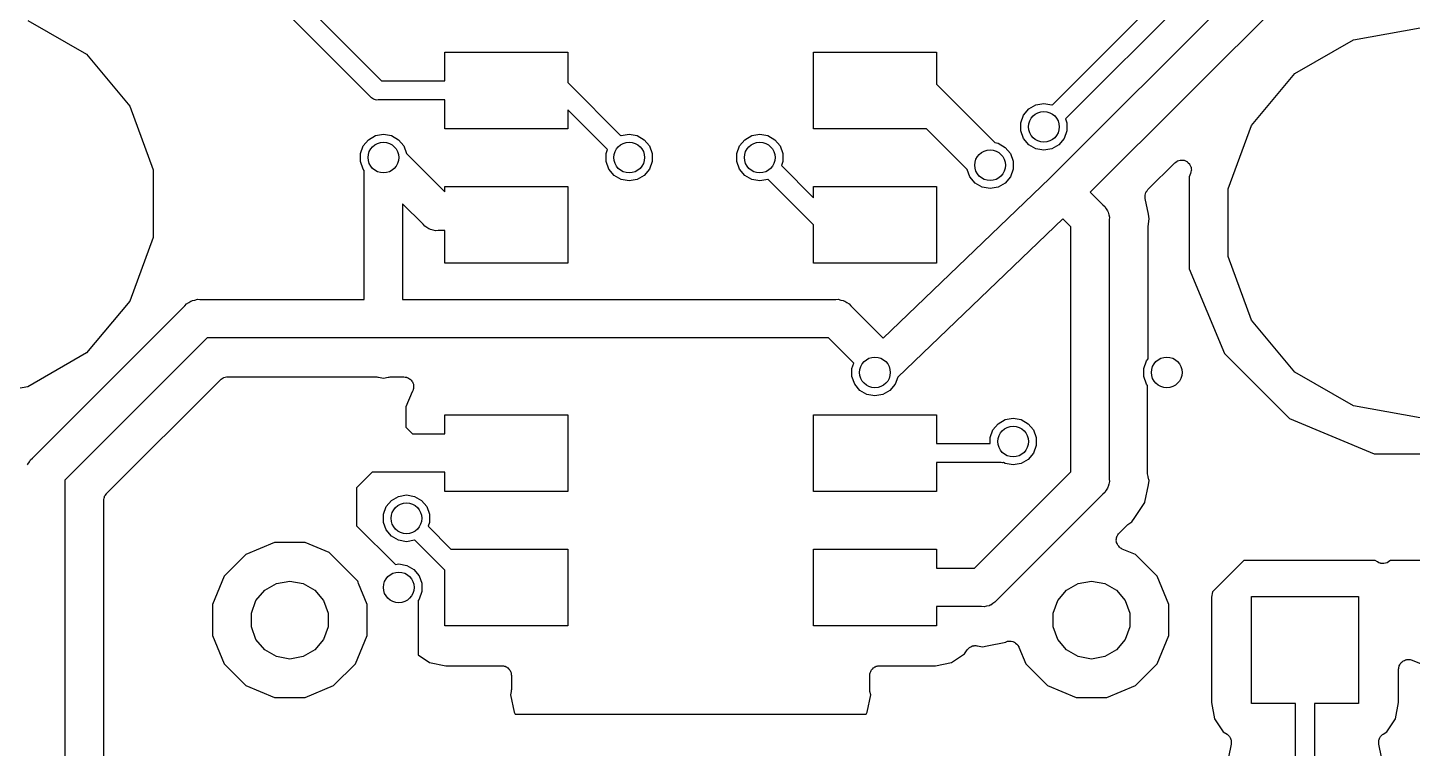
# Model space of a CAD drawing. Extents: x 61 to 194, y -153 to -61.
# Drawn here: x 80.37 to 98.4, y -112.6 to -103.21 of the extents above; entities that cross this region are included whole.
import ezdxf

# ---------------------------------------------------------------- set-up
doc = ezdxf.new("R2010")
doc.units = 0
doc.header["$MEASUREMENT"] = 0
doc.layers.add('BLACK', color=7, linetype='CONTINUOUS')

msp = doc.modelspace()

# ---------------------------------------------------------------- linework, layer by layer
at = {"layer": 'BLACK', "linetype": 'CONTINUOUS'}
for p, q in [((93.7075, -104.216), (96.7078, -101.215)), ((82.525, -101.448), (84.9768, -103.9)), ((96.8518, -101.425), (93.8812, -104.396)), ((84.8328, -104.11), (82.3155, -101.592)), ((93.6751, -105.171), (96.9155, -101.931)), ((97.2036, -102.35), (94.2036, -105.35)), ((80.3682, -103.115), (81.1318, -103.555)), ((97.6318, -103.365), (98.5, -103.211)), ((96.8682, -103.805), (97.6318, -103.365)), ((81.1318, -103.555), (81.6985, -104.231)), ((85.8, -103.9), (85.8, -103.525)), ((85.8, -103.525), (87.4, -103.525)), ((87.4, -103.525), (87.4, -103.924)), ((90.6, -104.525), (90.6, -103.525)), ((90.6, -103.525), (92.2, -103.525)), ((92.2, -103.525), (92.2, -103.946)), ((96.3015, -104.481), (96.8682, -103.805)), ((84.9768, -103.9), (85.8, -103.9)), ((87.4, -103.924), (87.4066, -103.928)), ((87.4066, -103.928), (87.4173, -103.94)), ((87.4173, -103.94), (88.0925, -104.616)), ((92.2, -103.946), (92.9594, -104.706)), ((84.8434, -104.122), (84.8328, -104.11)), ((84.8578, -104.131), (84.8434, -104.122)), ((84.8714, -104.14), (84.8578, -104.131)), ((84.8768, -104.141), (84.8714, -104.14)), ((84.8816, -104.144), (84.8768, -104.141)), ((84.8979, -104.147), (84.8816, -104.144)), ((84.9139, -104.151), (84.8979, -104.147)), ((84.9304, -104.15), (84.9139, -104.151)), ((85.8, -104.15), (84.9304, -104.15)), ((85.8, -104.525), (85.8, -104.15)), ((93.4958, -104.214), (93.6, -104.195)), ((93.6, -104.195), (93.7042, -104.214)), ((81.6985, -104.231), (82, -105.059)), ((87.9188, -104.796), (87.4, -104.277)), ((87.4, -104.277), (87.4, -104.525)), ((93.3, -104.447), (93.3362, -104.348)), ((93.3362, -104.348), (93.4042, -104.267)), ((93.4042, -104.267), (93.4958, -104.214)), ((93.7042, -104.214), (93.7075, -104.216)), ((87.4, -104.525), (85.8, -104.525)), ((92.0714, -104.525), (90.6, -104.525)), ((92.6004, -105.054), (92.0714, -104.525)), ((93.3, -104.553), (93.3, -104.447)), ((93.3362, -104.652), (93.3, -104.553)), ((93.9, -104.553), (93.8638, -104.652)), ((93.8812, -104.396), (93.9, -104.447)), ((93.9, -104.447), (93.9, -104.553)), ((96, -105.309), (96.3015, -104.481)), ((84.7, -104.847), (84.7362, -104.748)), ((84.7362, -104.748), (84.8042, -104.667)), ((84.8042, -104.667), (84.8958, -104.614)), ((84.8958, -104.614), (85, -104.595)), ((85, -104.595), (85.1042, -104.614)), ((85.1042, -104.614), (85.1958, -104.667)), ((85.1958, -104.667), (85.2638, -104.748)), ((85.2638, -104.748), (85.2996, -104.846)), ((88.0925, -104.616), (88.0958, -104.614)), ((88.0958, -104.614), (88.2, -104.595)), ((88.2, -104.595), (88.3042, -104.614)), ((88.3042, -104.614), (88.3958, -104.667)), ((88.3958, -104.667), (88.4638, -104.748)), ((88.4638, -104.748), (88.5, -104.847)), ((89.6, -104.847), (89.6362, -104.748)), ((89.6362, -104.748), (89.7042, -104.667)), ((89.7042, -104.667), (89.7958, -104.614)), ((89.7958, -104.614), (89.9, -104.595)), ((89.9, -104.595), (90.0042, -104.614)), ((90.0042, -104.614), (90.0958, -104.667)), ((90.0958, -104.667), (90.1638, -104.748)), ((90.1638, -104.748), (90.2, -104.847)), ((92.9594, -104.706), (93.0042, -104.714)), ((93.0042, -104.714), (93.0958, -104.767)), ((93.4042, -104.733), (93.3362, -104.652)), ((93.4958, -104.786), (93.4042, -104.733)), ((93.7958, -104.733), (93.7042, -104.786)), ((93.8638, -104.652), (93.7958, -104.733)), ((84.7, -104.953), (84.7, -104.847)), ((85.2996, -104.846), (85.8, -105.346)), ((87.9, -104.847), (87.9188, -104.796)), ((87.9, -104.953), (87.9, -104.847)), ((88.5, -104.847), (88.5, -104.953)), ((89.6, -104.953), (89.6, -104.847)), ((90.2, -104.847), (90.2, -104.953)), ((93.0958, -104.767), (93.1638, -104.848)), ((93.1638, -104.848), (93.2, -104.947)), ((93.6, -104.805), (93.4958, -104.786)), ((93.7042, -104.786), (93.6, -104.805)), ((95.3582, -104.938), (95.3766, -104.932)), ((95.3766, -104.932), (95.3794, -104.933)), ((95.3794, -104.933), (95.3821, -104.932)), ((95.3821, -104.932), (95.4014, -104.934)), ((82, -105.059), (82, -105.941)), ((84.7362, -105.052), (84.7, -104.953)), ((84.75, -105.069), (84.7362, -105.052)), ((84.75, -106.75), (84.75, -105.069)), ((87.9362, -105.052), (87.9, -104.953)), ((88.0042, -105.133), (87.9362, -105.052)), ((88.4638, -105.052), (88.3958, -105.133)), ((88.5, -104.953), (88.4638, -105.052)), ((89.6362, -105.052), (89.6, -104.953)), ((89.7042, -105.133), (89.6362, -105.052)), ((90.2, -104.953), (90.1812, -105.004)), ((90.1812, -105.004), (90.6, -105.423)), ((92.6362, -105.152), (92.6004, -105.054)), ((93.2, -105.053), (93.1638, -105.152)), ((93.2, -104.947), (93.2, -105.053)), ((94.9543, -105.318), (95.3034, -104.969)), ((95.3034, -104.969), (95.3192, -104.958)), ((95.3192, -104.958), (95.3345, -104.946)), ((95.3345, -104.946), (95.3372, -104.945)), ((95.3372, -104.945), (95.3395, -104.943)), ((95.3395, -104.943), (95.3582, -104.938)), ((95.4014, -104.934), (95.4207, -104.934)), ((95.4207, -104.934), (95.4232, -104.935)), ((95.4232, -104.935), (95.426, -104.936)), ((95.426, -104.936), (95.4436, -104.944)), ((95.4436, -104.944), (95.4614, -104.951)), ((95.4614, -104.951), (95.4635, -104.953)), ((95.4635, -104.953), (95.466, -104.954)), ((95.466, -104.954), (95.4797, -104.968)), ((95.4797, -104.968), (95.4939, -104.981)), ((95.5105, -105.107), (95.492, -105.152)), ((95.4939, -104.981), (95.4952, -104.984)), ((95.4952, -104.984), (95.4972, -104.986)), ((95.4972, -104.986), (95.5054, -105.003)), ((95.5054, -105.003), (95.5143, -105.02)), ((95.5147, -105.088), (95.5105, -105.107)), ((95.5143, -105.02), (95.5147, -105.023)), ((95.5147, -105.023), (95.5158, -105.026)), ((95.5197, -105.069), (95.5147, -105.088)), ((95.5158, -105.026), (95.5175, -105.045)), ((95.5175, -105.045), (95.52, -105.064)), ((95.52, -105.064), (95.5194, -105.067)), ((95.5194, -105.067), (95.5197, -105.069)), ((85.8, -105.346), (85.8, -105.275)), ((85.8, -105.275), (87.4, -105.275)), ((87.4, -105.275), (87.4, -106.275)), ((88.0958, -105.186), (88.0042, -105.133)), ((88.2, -105.205), (88.0958, -105.186)), ((88.3042, -105.186), (88.2, -105.205)), ((88.3958, -105.133), (88.3042, -105.186)), ((89.7958, -105.186), (89.7042, -105.133)), ((89.9, -105.205), (89.7958, -105.186)), ((90.0042, -105.186), (89.9, -105.205)), ((90.0075, -105.184), (90.0042, -105.186)), ((90.6, -105.777), (90.0075, -105.184)), ((90.6, -105.423), (90.6, -105.275)), ((90.6, -105.275), (92.2, -105.275)), ((91.5057, -107.252), (93.6751, -105.171)), ((92.2, -105.275), (92.2, -106.275)), ((92.7042, -105.233), (92.6362, -105.152)), ((92.7958, -105.286), (92.7042, -105.233)), ((92.9, -105.305), (92.7958, -105.286)), ((93.0042, -105.286), (92.9, -105.305)), ((93.0958, -105.233), (93.0042, -105.286)), ((93.1638, -105.152), (93.0958, -105.233)), ((95.492, -105.152), (95.492, -106.348)), ((94.2036, -105.35), (94.3691, -105.516)), ((94.9176, -105.396), (94.9187, -105.392)), ((94.9192, -105.414), (94.9176, -105.396)), ((94.9186, -105.388), (94.9244, -105.371)), ((94.9187, -105.392), (94.9186, -105.388)), ((94.9196, -105.432), (94.9192, -105.414)), ((94.9604, -105.638), (94.9196, -105.432)), ((94.9244, -105.371), (94.929, -105.354)), ((94.929, -105.354), (94.9315, -105.35)), ((94.9315, -105.35), (94.9328, -105.346)), ((94.9328, -105.346), (94.944, -105.332)), ((94.944, -105.332), (94.9543, -105.318)), ((96, -106.191), (96, -105.309)), ((85.5155, -105.769), (85.25, -105.504)), ((85.25, -105.504), (85.25, -106.75)), ((94.3691, -105.516), (94.3945, -105.537)), ((94.3945, -105.537), (94.411, -105.566)), ((94.411, -105.566), (94.4301, -105.593)), ((94.4301, -105.593), (94.433, -105.604)), ((94.433, -105.604), (94.4385, -105.613)), ((94.4385, -105.613), (94.4443, -105.646)), ((94.4443, -105.646), (94.4529, -105.678)), ((94.9728, -105.7), (94.9604, -105.638)), ((94.9604, -105.638), (94.9604, -105.638)), ((85.5368, -105.794), (85.5155, -105.769)), ((85.5655, -105.811), (85.5368, -105.794)), ((85.5927, -105.83), (85.5655, -105.811)), ((85.6035, -105.833), (85.5927, -105.83)), ((85.6132, -105.839), (85.6035, -105.833)), ((90.6, -106.275), (90.6, -105.777)), ((93.8464, -105.7), (91.6968, -107.762)), ((93.95, -105.804), (93.8464, -105.7)), ((93.95, -108.996), (93.95, -105.804)), ((94.4529, -105.678), (94.45, -105.711)), ((94.45, -105.711), (94.45, -109.089)), ((94.958, -105.787), (94.9602, -105.775)), ((94.958, -107.522), (94.958, -105.787)), ((94.9602, -105.775), (94.9604, -105.762)), ((94.9604, -105.762), (94.9728, -105.7)), ((82, -105.941), (81.6985, -106.769)), ((85.6458, -105.844), (85.6132, -105.839)), ((85.6779, -105.853), (85.6458, -105.844)), ((85.7109, -105.85), (85.6779, -105.853)), ((85.8, -105.85), (85.7109, -105.85)), ((85.8, -106.275), (85.8, -105.85)), ((96.3015, -107.019), (96, -106.191)), ((87.4, -106.275), (85.8, -106.275)), ((92.2, -106.275), (90.6, -106.275)), ((95.492, -106.348), (95.9499, -107.454)), ((80.4309, -108.816), (82.4155, -106.831)), ((81.6985, -106.769), (81.1318, -107.445)), ((82.4155, -106.831), (82.4368, -106.806)), ((82.4368, -106.806), (82.4655, -106.789)), ((82.4655, -106.789), (82.4927, -106.77)), ((82.4927, -106.77), (82.5035, -106.767)), ((82.5035, -106.767), (82.5132, -106.761)), ((82.5132, -106.761), (82.5458, -106.756)), ((82.5458, -106.756), (82.5779, -106.747)), ((82.5779, -106.747), (82.6109, -106.75)), ((82.6109, -106.75), (84.75, -106.75)), ((85.25, -106.75), (90.8891, -106.75)), ((90.8891, -106.75), (90.9221, -106.747)), ((90.9221, -106.747), (90.9542, -106.756)), ((90.9542, -106.756), (90.9868, -106.761)), ((90.9868, -106.761), (90.9965, -106.767)), ((90.9965, -106.767), (91.0073, -106.77)), ((91.0073, -106.77), (91.0344, -106.789)), ((91.0344, -106.789), (91.0632, -106.806)), ((91.0632, -106.806), (91.0845, -106.831)), ((91.0845, -106.831), (91.5057, -107.252)), ((96.8682, -107.695), (96.3015, -107.019)), ((82.7036, -107.25), (80.85, -109.104)), ((90.7964, -107.25), (82.7036, -107.25)), ((91.125, -107.579), (90.7964, -107.25)), ((81.1318, -107.445), (80.3682, -107.885)), ((95.9499, -107.454), (96.7961, -108.3)), ((91.1, -107.647), (91.125, -107.579)), ((94.9, -107.647), (94.9362, -107.548)), ((94.9362, -107.548), (94.958, -107.522)), ((81.3952, -109.277), (82.8768, -107.795)), ((82.8768, -107.795), (82.8814, -107.792)), ((82.8814, -107.792), (82.8849, -107.788)), ((82.8849, -107.788), (82.8993, -107.779)), ((82.8993, -107.779), (82.9129, -107.77)), ((82.9129, -107.77), (82.9183, -107.768)), ((82.9183, -107.768), (82.9231, -107.766)), ((82.9231, -107.766), (82.9395, -107.763)), ((82.9395, -107.763), (82.9555, -107.758)), ((82.9555, -107.758), (82.9611, -107.759)), ((82.9611, -107.759), (82.9666, -107.758)), ((82.9666, -107.758), (84.9128, -107.758)), ((84.9128, -107.758), (84.9251, -107.76)), ((84.9251, -107.76), (84.9376, -107.76)), ((84.9376, -107.76), (85, -107.773)), ((85, -107.773), (85.0624, -107.76)), ((85.0624, -107.76), (85.0749, -107.76)), ((85.0749, -107.76), (85.0872, -107.758)), ((85.0872, -107.758), (85.267, -107.758)), ((85.267, -107.758), (85.2833, -107.761)), ((85.2833, -107.761), (85.2998, -107.762)), ((85.2998, -107.762), (85.3049, -107.765)), ((85.3049, -107.765), (85.3104, -107.766)), ((85.3104, -107.766), (85.3248, -107.774)), ((85.3248, -107.774), (85.3398, -107.781)), ((85.3398, -107.781), (85.3438, -107.785)), ((85.3438, -107.785), (85.3486, -107.788)), ((85.3486, -107.788), (85.3593, -107.8)), ((85.3593, -107.8), (85.371, -107.812)), ((85.371, -107.812), (85.3734, -107.817)), ((85.3734, -107.817), (85.377, -107.822)), ((91.1, -107.753), (91.1, -107.647)), ((91.1362, -107.852), (91.1, -107.753)), ((91.6968, -107.762), (91.6638, -107.852)), ((94.9, -107.753), (94.9, -107.647)), ((94.9362, -107.852), (94.9, -107.753)), ((97.6318, -108.135), (96.8682, -107.695)), ((80.3682, -107.885), (79.5, -108.039)), ((85.3731, -107.953), (85.292, -108.149)), ((85.377, -107.948), (85.3731, -107.953)), ((85.377, -107.822), (85.3826, -107.837)), ((85.3789, -107.943), (85.377, -107.948)), ((85.3821, -107.939), (85.3789, -107.943)), ((85.3864, -107.923), (85.3821, -107.939)), ((85.3826, -107.837), (85.3896, -107.852)), ((85.392, -107.907), (85.3864, -107.923)), ((85.3896, -107.852), (85.3901, -107.858)), ((85.3901, -107.858), (85.392, -107.863)), ((85.392, -107.863), (85.392, -107.88)), ((85.392, -107.88), (85.3935, -107.896)), ((85.3935, -107.896), (85.392, -107.901)), ((85.392, -107.901), (85.392, -107.907)), ((91.2042, -107.933), (91.1362, -107.852)), ((91.2958, -107.986), (91.2042, -107.933)), ((91.4, -108.005), (91.2958, -107.986)), ((91.5042, -107.986), (91.4, -108.005)), ((91.5958, -107.933), (91.5042, -107.986)), ((91.6638, -107.852), (91.5958, -107.933)), ((94.95, -107.869), (94.9362, -107.852)), ((94.95, -108.989), (94.95, -107.869)), ((85.292, -108.149), (85.292, -108.412)), ((98.5, -108.289), (97.6318, -108.135)), ((85.8, -108.5), (85.8, -108.25)), ((85.8, -108.25), (87.4, -108.25)), ((87.4, -108.25), (87.4, -109.25)), ((90.6, -109.25), (90.6, -108.25)), ((90.6, -108.25), (92.2, -108.25)), ((92.2, -108.25), (92.2, -108.625)), ((93.0042, -108.367), (93.0958, -108.314)), ((93.0958, -108.314), (93.2, -108.295)), ((93.2, -108.295), (93.3042, -108.314)), ((93.3042, -108.314), (93.3958, -108.367)), ((96.7961, -108.3), (97.9017, -108.758)), ((85.292, -108.412), (85.3804, -108.5)), ((85.3804, -108.5), (85.8, -108.5)), ((92.9, -108.547), (92.9362, -108.448)), ((92.9362, -108.448), (93.0042, -108.367)), ((93.3958, -108.367), (93.4638, -108.448)), ((93.4638, -108.448), (93.5, -108.547)), ((92.2, -108.625), (92.9, -108.625)), ((92.9, -108.625), (92.9, -108.547)), ((93.5, -108.653), (93.4638, -108.752)), ((93.5, -108.547), (93.5, -108.653)), ((80.367, -108.904), (80.3699, -108.893)), ((80.3699, -108.893), (80.389, -108.866)), ((80.389, -108.866), (80.4055, -108.837)), ((80.4055, -108.837), (80.4309, -108.816)), ((93.0446, -108.875), (92.2, -108.875)), ((92.2, -108.875), (92.2, -109.25)), ((93.0611, -108.876), (93.0446, -108.875)), ((93.0732, -108.873), (93.0611, -108.876)), ((93.0958, -108.886), (93.0732, -108.873)), ((93.2, -108.905), (93.0958, -108.886)), ((93.3042, -108.886), (93.2, -108.905)), ((93.3958, -108.833), (93.3042, -108.886)), ((93.4638, -108.752), (93.3958, -108.833)), ((97.9017, -108.758), (99.0983, -108.758)), ((84.8536, -109), (84.65, -109.204)), ((85.8, -109), (84.8536, -109)), ((85.8, -109.25), (85.8, -109)), ((92.6964, -110.25), (93.95, -108.996)), ((94.9471, -109.022), (94.95, -108.989)), ((94.9557, -109.054), (94.9471, -109.022)), ((94.9615, -109.087), (94.9557, -109.054)), ((80.85, -109.104), (80.85, -113.989)), ((84.65, -109.204), (84.65, -109.696)), ((87.4, -109.25), (85.8, -109.25)), ((92.2, -109.25), (90.6, -109.25)), ((94.411, -109.234), (94.3945, -109.263)), ((94.4301, -109.207), (94.411, -109.234)), ((94.433, -109.196), (94.4301, -109.207)), ((94.4385, -109.187), (94.433, -109.196)), ((94.4443, -109.154), (94.4385, -109.187)), ((94.4529, -109.122), (94.4443, -109.154)), ((94.45, -109.089), (94.4529, -109.122)), ((94.9151, -109.39), (94.9604, -109.162)), ((94.9604, -109.162), (94.9711, -109.109)), ((94.9604, -109.162), (94.9604, -109.162)), ((94.967, -109.096), (94.9615, -109.087)), ((94.9699, -109.107), (94.967, -109.096)), ((94.9711, -109.109), (94.9699, -109.107)), ((81.358, -109.367), (81.359, -109.361)), ((81.358, -112.888), (81.358, -109.367)), ((81.3585, -109.356), (81.3628, -109.339)), ((81.359, -109.361), (81.3585, -109.356)), ((81.3628, -109.339), (81.3657, -109.323)), ((81.3657, -109.323), (81.3685, -109.318)), ((81.3685, -109.318), (81.3699, -109.313)), ((81.3699, -109.313), (81.3794, -109.299)), ((81.3794, -109.299), (81.3877, -109.285)), ((81.3877, -109.285), (81.392, -109.281)), ((81.392, -109.281), (81.3952, -109.277)), ((85.0362, -109.448), (85.1042, -109.367)), ((85.1042, -109.367), (85.1958, -109.314)), ((85.1958, -109.314), (85.3, -109.295)), ((85.3, -109.295), (85.4042, -109.314)), ((85.4042, -109.314), (85.4958, -109.367)), ((85.4958, -109.367), (85.5638, -109.448)), ((94.3691, -109.284), (92.9845, -110.669)), ((94.3945, -109.263), (94.3691, -109.284)), ((94.7833, -109.591), (94.914, -109.396)), ((94.914, -109.396), (94.9151, -109.39)), ((94.9151, -109.39), (94.9151, -109.39)), ((85, -109.547), (85.0362, -109.448)), ((85, -109.653), (85, -109.547)), ((85.5638, -109.448), (85.6, -109.547)), ((85.6, -109.547), (85.6, -109.653)), ((94.7465, -109.646), (94.7833, -109.591)), ((84.65, -109.696), (85.1566, -110.203)), ((85.0362, -109.752), (85, -109.653)), ((85.1042, -109.833), (85.0362, -109.752)), ((85.6, -109.653), (85.5812, -109.704)), ((85.5812, -109.704), (85.8768, -110)), ((94.5713, -109.804), (94.5793, -109.793)), ((94.5793, -109.793), (94.6744, -109.698)), ((94.6744, -109.698), (94.6846, -109.69)), ((94.6846, -109.69), (94.6936, -109.682)), ((94.6936, -109.682), (94.7465, -109.646)), ((83.5795, -109.917), (83.209, -110.07)), ((83.9805, -109.917), (83.5795, -109.917)), ((84.2928, -110.046), (83.9805, -109.917)), ((85.1958, -109.886), (85.1042, -109.833)), ((85.3, -109.905), (85.1958, -109.886)), ((85.4042, -109.886), (85.3, -109.905)), ((85.4075, -109.884), (85.4042, -109.886)), ((85.8, -110.277), (85.4075, -109.884)), ((94.5426, -109.871), (94.5447, -109.863)), ((94.5438, -109.885), (94.5426, -109.871)), ((94.5432, -109.899), (94.5438, -109.885)), ((94.5457, -109.907), (94.5432, -109.899)), ((94.5447, -109.863), (94.5451, -109.855)), ((94.5451, -109.855), (94.5504, -109.842)), ((94.5464, -109.915), (94.5457, -109.907)), ((94.5523, -109.928), (94.5464, -109.915)), ((94.5504, -109.842), (94.554, -109.829)), ((94.5564, -109.941), (94.5523, -109.928)), ((94.554, -109.829), (94.5588, -109.822)), ((94.5615, -109.948), (94.5564, -109.941)), ((94.5588, -109.822), (94.562, -109.814)), ((94.565, -109.955), (94.5615, -109.948)), ((94.562, -109.814), (94.5713, -109.804)), ((94.5748, -109.965), (94.565, -109.955)), ((94.5833, -109.976), (94.5748, -109.965)), ((94.5903, -109.981), (94.5833, -109.976)), ((83.209, -110.07), (82.9255, -110.354)), ((84.6663, -110.42), (84.2928, -110.046)), ((85.8768, -110), (87.4, -110)), ((87.4, -110), (87.4, -111)), ((90.6, -111), (90.6, -110)), ((90.6, -110), (92.2, -110)), ((92.2, -110), (92.2, -110.25)), ((94.5962, -109.987), (94.5903, -109.981)), ((94.6088, -109.992), (94.5962, -109.987)), ((94.6205, -110), (94.6088, -109.992)), ((94.791, -110.07), (94.6205, -110)), ((95.0745, -110.354), (94.791, -110.07)), ((96.2036, -110.15), (95.7951, -110.558)), ((97.9147, -110.15), (96.2036, -110.15)), ((97.9435, -110.169), (97.9147, -110.15)), ((98.1039, -110.153), (98.0869, -110.165)), ((98.1073, -110.15), (98.1039, -110.153)), ((99.033, -110.15), (98.1073, -110.15)), ((85.1566, -110.203), (85.2, -110.195)), ((85.2, -110.195), (85.3042, -110.214)), ((85.3042, -110.214), (85.3958, -110.267)), ((85.3958, -110.267), (85.4638, -110.348)), ((85.8, -111), (85.8, -110.277)), ((92.2, -110.25), (92.6964, -110.25)), ((97.9625, -110.178), (97.9435, -110.169)), ((97.9812, -110.186), (97.9625, -110.178)), ((97.9826, -110.186), (97.9812, -110.186)), ((97.9839, -110.187), (97.9826, -110.186)), ((98.0045, -110.188), (97.9839, -110.187)), ((98.0251, -110.19), (98.0045, -110.188)), ((98.0265, -110.19), (98.0251, -110.19)), ((98.0279, -110.19), (98.0265, -110.19)), ((98.0478, -110.184), (98.0279, -110.19)), ((98.0677, -110.179), (98.0478, -110.184)), ((98.0689, -110.178), (98.0677, -110.179)), ((98.0702, -110.178), (98.0689, -110.178)), ((98.0869, -110.165), (98.0702, -110.178)), ((82.9255, -110.354), (82.772, -110.724)), ((83.4536, -110.536), (83.6064, -110.448)), ((83.6064, -110.448), (83.78, -110.417)), ((83.78, -110.417), (83.9536, -110.448)), ((83.9536, -110.448), (84.1064, -110.536)), ((84.6707, -110.434), (84.6663, -110.42)), ((84.6743, -110.45), (84.6707, -110.434)), ((84.788, -110.724), (84.6743, -110.45)), ((85.4638, -110.348), (85.5, -110.447)), ((85.5, -110.447), (85.5, -110.553)), ((93.8936, -110.536), (94.0464, -110.448)), ((94.0464, -110.448), (94.22, -110.417)), ((94.22, -110.417), (94.3936, -110.448)), ((94.3936, -110.448), (94.5464, -110.536)), ((95.228, -110.724), (95.0745, -110.354)), ((83.28, -110.837), (83.3403, -110.671)), ((83.3403, -110.671), (83.4536, -110.536)), ((84.1064, -110.536), (84.2197, -110.671)), ((84.2197, -110.671), (84.28, -110.837)), ((85.4638, -110.652), (85.45, -110.669)), ((85.45, -110.669), (85.45, -111.377)), ((85.5, -110.553), (85.4638, -110.652)), ((92.9632, -110.694), (92.9344, -110.711)), ((92.9845, -110.669), (92.9632, -110.694)), ((93.72, -110.837), (93.7803, -110.671)), ((93.7803, -110.671), (93.8936, -110.536)), ((94.5464, -110.536), (94.6597, -110.671)), ((94.6597, -110.671), (94.72, -110.837)), ((95.7951, -110.558), (95.7811, -110.629)), ((95.7811, -110.629), (95.7811, -112.001)), ((96.3015, -112.013), (96.3015, -110.617)), ((96.3015, -110.617), (97.6985, -110.617)), ((97.6985, -110.617), (97.6985, -112.013)), ((82.772, -110.724), (82.772, -111.126)), ((83.28, -111.013), (83.28, -110.837)), ((84.28, -110.837), (84.28, -111.013)), ((84.788, -111.126), (84.788, -110.724)), ((92.7891, -110.75), (92.2, -110.75)), ((92.2, -110.75), (92.2, -111)), ((92.8221, -110.753), (92.7891, -110.75)), ((92.8542, -110.744), (92.8221, -110.753)), ((92.8868, -110.739), (92.8542, -110.744)), ((92.8965, -110.733), (92.8868, -110.739)), ((92.9073, -110.73), (92.8965, -110.733)), ((92.9344, -110.711), (92.9073, -110.73)), ((93.72, -111.013), (93.72, -110.837)), ((94.72, -110.837), (94.72, -111.013)), ((95.228, -111.126), (95.228, -110.724)), ((83.3403, -111.179), (83.28, -111.013)), ((84.28, -111.013), (84.2197, -111.179)), ((87.4, -111), (85.8, -111)), ((92.2, -111), (90.6, -111)), ((93.7803, -111.179), (93.72, -111.013)), ((94.72, -111.013), (94.6597, -111.179)), ((82.772, -111.126), (82.9255, -111.496)), ((83.4536, -111.314), (83.3403, -111.179)), ((84.2197, -111.179), (84.1064, -111.314)), ((84.6345, -111.496), (84.788, -111.126)), ((92.8624, -111.26), (93.1037, -111.212)), ((93.1037, -111.212), (93.1083, -111.211)), ((93.1083, -111.211), (93.1272, -111.202)), ((93.1272, -111.202), (93.1286, -111.202)), ((93.1286, -111.202), (93.1299, -111.202)), ((93.1299, -111.202), (93.1506, -111.201)), ((93.1506, -111.201), (93.1712, -111.199)), ((93.1712, -111.199), (93.1726, -111.2)), ((93.1726, -111.2), (93.174, -111.2)), ((93.174, -111.2), (93.1937, -111.206)), ((93.1937, -111.206), (93.2136, -111.212)), ((93.2136, -111.212), (93.2147, -111.212)), ((93.2147, -111.212), (93.216, -111.213)), ((93.216, -111.213), (93.2324, -111.225)), ((93.2324, -111.225), (93.2491, -111.238)), ((93.2491, -111.238), (93.2499, -111.239)), ((93.2499, -111.239), (93.251, -111.24)), ((93.251, -111.24), (93.2621, -111.257)), ((93.8936, -111.314), (93.7803, -111.179)), ((94.6597, -111.179), (94.5464, -111.314)), ((95.0745, -111.496), (95.228, -111.126)), ((83.6064, -111.402), (83.4536, -111.314)), ((83.78, -111.433), (83.6064, -111.402)), ((83.9536, -111.402), (83.78, -111.433)), ((84.1064, -111.314), (83.9536, -111.402)), ((85.45, -111.377), (85.6018, -111.479)), ((92.3982, -111.479), (92.5662, -111.366)), ((92.5662, -111.366), (92.6009, -111.314)), ((92.6009, -111.314), (92.6133, -111.301)), ((92.6133, -111.301), (92.6248, -111.288)), ((92.6248, -111.288), (92.6285, -111.286)), ((92.6285, -111.286), (92.6314, -111.283)), ((92.6314, -111.283), (92.6475, -111.275)), ((92.6475, -111.275), (92.663, -111.266)), ((92.663, -111.266), (92.6672, -111.265)), ((92.6672, -111.265), (92.6709, -111.263)), ((92.6709, -111.263), (92.6886, -111.261)), ((92.6886, -111.261), (92.6935, -111.259)), ((92.6935, -111.259), (92.6976, -111.26)), ((92.6976, -111.26), (92.7065, -111.258)), ((92.7065, -111.258), (92.7128, -111.258)), ((92.7128, -111.258), (92.7145, -111.258)), ((92.7145, -111.258), (92.7148, -111.258)), ((92.7148, -111.258), (92.7158, -111.259)), ((92.7158, -111.259), (92.7251, -111.26)), ((92.7251, -111.26), (92.7376, -111.26)), ((92.7376, -111.26), (92.8, -111.273)), ((92.8, -111.273), (92.8624, -111.26)), ((92.8624, -111.26), (92.8624, -111.26)), ((93.2621, -111.257), (93.2737, -111.274)), ((93.2737, -111.274), (93.274, -111.276)), ((93.274, -111.276), (93.2747, -111.277)), ((93.2747, -111.277), (93.3655, -111.496)), ((94.0464, -111.402), (93.8936, -111.314)), ((94.22, -111.433), (94.0464, -111.402)), ((94.3936, -111.402), (94.22, -111.433)), ((94.5464, -111.314), (94.3936, -111.402)), ((82.9255, -111.496), (83.209, -111.78)), ((84.351, -111.78), (84.6345, -111.496)), ((85.6018, -111.479), (85.8125, -111.52)), ((85.8125, -111.52), (86.54, -111.52)), ((86.54, -111.52), (86.5509, -111.522)), ((86.5509, -111.522), (86.5621, -111.522)), ((86.5621, -111.522), (86.5725, -111.526)), ((86.5725, -111.526), (86.5834, -111.528)), ((86.5834, -111.528), (86.5931, -111.534)), ((86.5931, -111.534), (86.6035, -111.537)), ((86.6035, -111.537), (86.612, -111.545)), ((86.612, -111.545), (86.6216, -111.55)), ((86.6216, -111.55), (86.6288, -111.559)), ((86.6288, -111.559), (86.6373, -111.566)), ((86.6373, -111.566), (86.6428, -111.575)), ((86.6428, -111.575), (86.65, -111.584)), ((86.65, -111.584), (86.6538, -111.594)), ((86.6538, -111.594), (86.6593, -111.604)), ((91.3407, -111.604), (91.3462, -111.594)), ((91.3462, -111.594), (91.35, -111.584)), ((91.35, -111.584), (91.3572, -111.575)), ((91.3572, -111.575), (91.3627, -111.566)), ((91.3627, -111.566), (91.3712, -111.559)), ((91.3712, -111.559), (91.3784, -111.55)), ((91.3784, -111.55), (91.388, -111.545)), ((91.388, -111.545), (91.3965, -111.537)), ((91.3965, -111.537), (91.4069, -111.534)), ((91.4069, -111.534), (91.4166, -111.528)), ((91.4166, -111.528), (91.4275, -111.526)), ((91.4275, -111.526), (91.4379, -111.522)), ((91.4379, -111.522), (91.4491, -111.522)), ((91.4491, -111.522), (91.46, -111.52)), ((91.46, -111.52), (92.1875, -111.52)), ((92.1875, -111.52), (92.3982, -111.479)), ((93.3655, -111.496), (93.649, -111.78)), ((94.791, -111.78), (95.0745, -111.496)), ((98.2189, -111.565), (98.2213, -111.552)), ((98.2189, -112.001), (98.2189, -111.565)), ((98.2213, -111.552), (98.2219, -111.538)), ((98.2219, -111.538), (98.2251, -111.53)), ((98.2251, -111.53), (98.2266, -111.522)), ((98.2266, -111.522), (98.2335, -111.51)), ((98.2335, -111.51), (98.2388, -111.497)), ((98.2388, -111.497), (98.2445, -111.491)), ((98.2445, -111.491), (98.2487, -111.484)), ((98.2487, -111.484), (98.2593, -111.475)), ((98.2593, -111.475), (98.2686, -111.465)), ((98.2686, -111.465), (98.276, -111.461)), ((98.276, -111.461), (98.2824, -111.455)), ((98.2824, -111.455), (98.2955, -111.451)), ((98.2955, -111.451), (98.3078, -111.444)), ((98.3078, -111.444), (98.316, -111.443)), ((98.316, -111.443), (98.3239, -111.44)), ((98.3239, -111.44), (98.3377, -111.44)), ((98.3377, -111.44), (98.3515, -111.439)), ((98.3515, -111.439), (98.3596, -111.44)), ((98.3596, -111.44), (98.368, -111.44)), ((98.368, -111.44), (98.381, -111.445)), ((98.381, -111.445), (98.3945, -111.448)), ((98.3945, -111.448), (98.5136, -111.497)), ((83.209, -111.78), (83.5795, -111.933)), ((83.9805, -111.933), (84.351, -111.78)), ((86.6593, -111.604), (86.6613, -111.615)), ((86.6613, -111.615), (86.6651, -111.625)), ((86.6651, -111.625), (86.6651, -111.636)), ((86.6651, -111.636), (86.667, -111.647)), ((86.667, -111.647), (86.667, -111.83)), ((91.333, -111.647), (91.3349, -111.636)), ((91.333, -111.83), (91.333, -111.647)), ((91.3349, -111.625), (91.3387, -111.615)), ((91.3349, -111.636), (91.3349, -111.625)), ((91.3387, -111.615), (91.3407, -111.604)), ((93.649, -111.78), (94.0195, -111.933)), ((94.4205, -111.933), (94.791, -111.78)), ((83.5795, -111.933), (83.9805, -111.933)), ((86.6646, -111.855), (86.6556, -111.9)), ((86.6556, -111.9), (86.7008, -112.127)), ((86.6648, -111.842), (86.6646, -111.855)), ((86.667, -111.83), (86.6648, -111.842)), ((91.2992, -112.127), (91.3444, -111.9)), ((91.3352, -111.842), (91.333, -111.83)), ((91.3354, -111.855), (91.3352, -111.842)), ((91.3444, -111.9), (91.3354, -111.855)), ((94.0195, -111.933), (94.4205, -111.933)), ((86.7008, -112.127), (86.7159, -112.15)), ((91.2841, -112.15), (91.2992, -112.127)), ((95.7811, -112.001), (95.823, -112.212)), ((96.875, -112.013), (96.3015, -112.013)), ((96.875, -112.7), (96.875, -112.013)), ((97.6985, -112.013), (97.125, -112.013)), ((97.125, -112.013), (97.125, -112.7)), ((98.177, -112.212), (98.2189, -112.001)), ((86.7159, -112.15), (91.2841, -112.15)), ((95.823, -112.212), (95.9353, -112.38)), ((98.0647, -112.38), (98.177, -112.212)), ((95.9353, -112.38), (95.9843, -112.413)), ((95.9843, -112.413), (95.9903, -112.418)), ((95.9903, -112.418), (95.9975, -112.423)), ((95.9975, -112.423), (96.0061, -112.433)), ((96.0061, -112.433), (96.0162, -112.443)), ((96.0162, -112.443), (96.0199, -112.451)), ((96.0199, -112.451), (96.0251, -112.457)), ((96.0251, -112.457), (96.0295, -112.47)), ((96.0295, -112.47), (96.0357, -112.483)), ((96.0357, -112.483), (96.0366, -112.491)), ((96.0366, -112.491), (96.0393, -112.499)), ((96.0393, -112.499), (96.039, -112.513)), ((97.9607, -112.499), (97.9634, -112.491)), ((97.961, -112.513), (97.9607, -112.499)), ((97.9634, -112.491), (97.9643, -112.483)), ((97.9643, -112.483), (97.9705, -112.47)), ((97.9705, -112.47), (97.9749, -112.457)), ((97.9749, -112.457), (97.9801, -112.451)), ((97.9801, -112.451), (97.9838, -112.443)), ((97.9838, -112.443), (97.9938, -112.433)), ((97.9938, -112.433), (98.0025, -112.423)), ((98.0025, -112.423), (98.0097, -112.418)), ((98.0097, -112.418), (98.0157, -112.413)), ((98.0157, -112.413), (98.0647, -112.38)), ((96.0383, -112.543), (96.0046, -112.713)), ((96.0385, -112.535), (96.0383, -112.543)), ((96.0405, -112.526), (96.0385, -112.535)), ((96.039, -112.513), (96.0405, -112.526)), ((97.9595, -112.526), (97.961, -112.513)), ((97.9615, -112.535), (97.9595, -112.526)), ((97.9617, -112.543), (97.9615, -112.535)), ((97.9954, -112.713), (97.9617, -112.543))]:
    msp.add_line(p, q, dxfattribs=at)
at = {"layer": 'BLACK'}
for centre in [(93.6, -104.5), (85, -104.9), (88.2, -104.9), (89.9, -104.9), (92.9, -105), (91.4, -107.7), (95.2, -107.7), (93.2, -108.6), (85.3, -109.6), (85.2, -110.5)]:
    msp.add_circle(centre, 0.2, dxfattribs=at)

doc.saveas('drawing.dxf')
